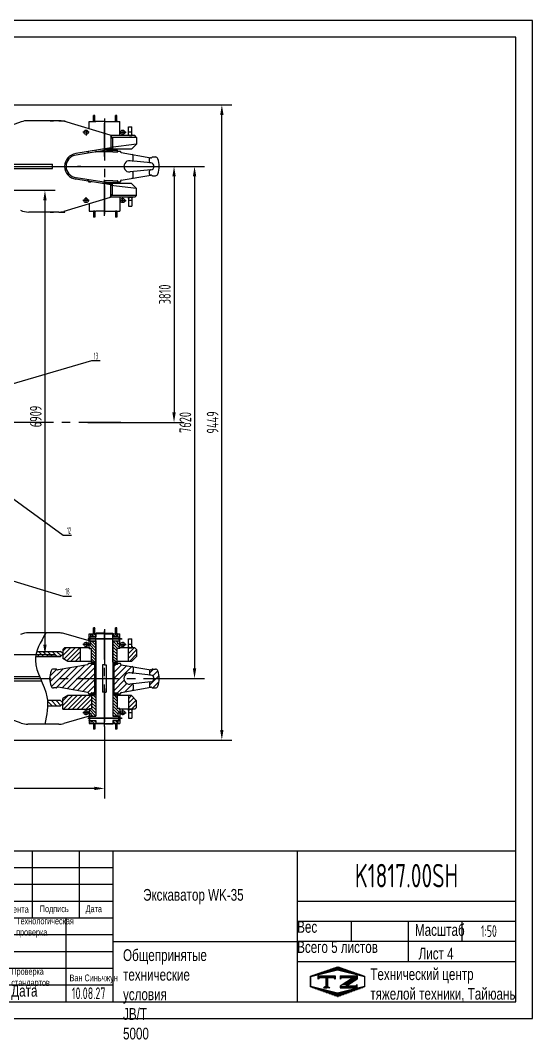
# Model space of a CAD drawing. Header units: millimetres. Extents: x 0 to 21000, y -315 to 14850.
# Drawn here: x 13385 to 21000, y -315 to 14850 of the extents above; entities that cross this region are included whole.
import ezdxf
from ezdxf.enums import TextEntityAlignment as Align

# ---------------------------------------------------------------- set-up
doc = ezdxf.new("R2010")
doc.units = ezdxf.units.MM
doc.header["$LTSCALE"] = 500
doc.linetypes.add('G', pattern=[2, 1.25, -0.25, 0.25, -0.25])
for name, color, linetype in [('01', 7, 'Continuous'), ('02', 1, 'Continuous'), ('05', 142, 'G'), ('08', 1, 'Continuous'), ('11', 3, 'Continuous'), ('THICK', 7, 'Continuous')]:
    doc.layers.add(name, color=color, linetype=linetype)
doc.styles.get("Standard").update_dxf_attribs({"font": 'isocp', "width": 0.707, "bigfont": 'intecad.shx'})
doc.dimstyles.new('INTE', dxfattribs={"dimscale": 50, "dimtxt": 3.5, "dimasz": 3, "dimexe": 3, "dimexo": 0, "dimgap": 1, "dimtad": 1, "dimdec": 0, "dimdsep": 46, "dimtxsty": 'Standard', "dimcen": 0, "dimclrd": 1, "dimclre": 1, "dimclrt": 3, "dimaunit": 1, "dimadec": 0, "dimazin": 0, "dimtfac": 1, "dimtmove": 0, "dimatfit": 0, "dimfxl": 1, "dimarcsym": 0})

# ---------------------------------------------------------------- blocks, each defined once
blk = doc.blocks.new('*D72')
at = {"layer": '08', "color": 1, "lineweight": -2}
for p, q in [((11509, 13592), (16530, 13592)), ((16380, 4293), (16380, 13442)), ((11255, 4143), (16530, 4143))]:
    blk.add_line(p, q, dxfattribs=at)
at = {"layer": '08', "color": 1}
for points in [[(16355, 13442), (16405, 13442), (16380, 13592)], [(16355, 4293), (16405, 4293), (16380, 4143)]]:
    blk.add_solid(points, dxfattribs=at)
at = {"layer": 'Defpoints', "color": 0}
for p in [(11509, 13592), (16380, 13592), (11255, 4143)]:
    blk.add_point(p, dxfattribs=at)
at = {"layer": '08', "color": 3, "insert": (16243, 8868), "char_height": 175, "attachment_point": 5, "rotation": 90}
blk.add_mtext('9449', dxfattribs=at)
blk = doc.blocks.new('*D73')
at = {"layer": '08', "color": 1, "lineweight": -2}
for p, q in [((14794, 12678), (16124, 12678)), ((15974, 12528), (15974, 5208)), ((15215, 5058), (16124, 5058))]:
    blk.add_line(p, q, dxfattribs=at)
at = {"layer": '08', "color": 1}
for points in [[(15949, 12528), (15999, 12528), (15974, 12678)], [(15949, 5208), (15999, 5208), (15974, 5058)]]:
    blk.add_solid(points, dxfattribs=at)
at = {"layer": 'Defpoints', "color": 0}
for p in [(14794, 12678), (15215, 5058), (15974, 5058)]:
    blk.add_point(p, dxfattribs=at)
at = {"layer": '08', "color": 3, "insert": (15837, 8868), "char_height": 175, "attachment_point": 5, "rotation": 90}
blk.add_mtext('7620', dxfattribs=at)
blk = doc.blocks.new('*D76')
at = {"layer": '08', "color": 1, "lineweight": -2}
for p, q in [((14389, 12678), (15819, 12678)), ((15669, 12528), (15669, 9018)), ((14389, 8868), (15819, 8868))]:
    blk.add_line(p, q, dxfattribs=at)
at = {"layer": '08', "color": 1}
for points in [[(15644, 12528), (15694, 12528), (15669, 12678)], [(15644, 9018), (15694, 9018), (15669, 8868)]]:
    blk.add_solid(points, dxfattribs=at)
at = {"layer": 'Defpoints', "color": 0}
for p in [(14389, 12678), (14389, 8868), (15669, 8868)]:
    blk.add_point(p, dxfattribs=at)
at = {"layer": '08', "color": 3, "insert": (15532, 10773), "char_height": 175, "attachment_point": 5, "rotation": 90}
blk.add_mtext('3810', dxfattribs=at)
blk = doc.blocks.new('*D77')
at = {"layer": '08', "color": 1, "lineweight": -2}
for p, q in [((12590, 12322), (13900, 12322)), ((13750, 12172), (13750, 5563)), ((12590, 5413), (13900, 5413))]:
    blk.add_line(p, q, dxfattribs=at)
at = {"layer": '08', "color": 1}
for points in [[(13725, 12172), (13775, 12172), (13750, 12322)], [(13725, 5563), (13775, 5563), (13750, 5413)]]:
    blk.add_solid(points, dxfattribs=at)
at = {"layer": 'Defpoints', "color": 0}
for p in [(12590, 12322), (12590, 5413), (13750, 5413)]:
    blk.add_point(p, dxfattribs=at)
at = {"layer": '08', "color": 3, "insert": (13613, 8957), "char_height": 175, "attachment_point": 5, "rotation": 90}
blk.add_mtext('6909', dxfattribs=at)
blk = doc.blocks.new('*D78')
at = {"layer": '08', "color": 1, "lineweight": -2}
for p, q in [((5725, 4397), (5725, 3273)), ((14634, 4343), (14634, 3273)), ((14484, 3423), (5875, 3423))]:
    blk.add_line(p, q, dxfattribs=at)
at = {"layer": '08', "color": 1}
for points in [[(5875, 3448), (5875, 3398), (5725, 3423)], [(14484, 3448), (14484, 3398), (14634, 3423)]]:
    blk.add_solid(points, dxfattribs=at)
at = {"layer": 'Defpoints', "color": 0}
for p in [(5725, 4397), (14634, 4343), (5725, 3423)]:
    blk.add_point(p, dxfattribs=at)
at = {"layer": '08', "color": 3, "insert": (10180, 3561), "char_height": 175, "attachment_point": 5}
blk.add_mtext('8909', dxfattribs=at)
blk = doc.blocks.new('*U100')
at = {"layer": '01'}
for points in [[(415, 292), (25, 292)], [(25, 292), (25, 5)], [(415, 5), (415, 292)], [(25, 5), (415, 5)]]:
    blk.add_lwpolyline(points, dxfattribs=at)
at = {"layer": '02'}
for points in [[(420, 297), (0, 297)], [(0, 297), (0, 0)], [(420, 0), (420, 297)], [(0, 0), (420, 0)]]:
    blk.add_lwpolyline(points, dxfattribs=at)
blk = doc.blocks.new('*X104')
at = {"color": 0}
for p, q in [((127.06, 7.8), (132.06, 7.8)), ((127.06, 7.5), (132.06, 7.5)), ((127.06, 7.2), (127.32, 7.2)), ((129.23, 6.3), (131.04, 6.3)), ((129.7, 6.6), (131.51, 6.6)), ((130.16, 6.9), (131.98, 6.9)), ((130.62, 7.2), (132.06, 7.2)), ((127.84, 5.4), (129.64, 5.4)), ((128.3, 5.7), (130.1, 5.7)), ((128.77, 6), (130.57, 6))]:
    blk.add_line(p, q, dxfattribs=at)
blk = doc.blocks.new('*X105')
at = {"color": 0}
for p, q in [((127.06, 4.8), (132.06, 4.8)), ((127.06, 4.5), (132.06, 4.5)), ((131.84, 5.1), (132.06, 5.1))]:
    blk.add_line(p, q, dxfattribs=at)
blk = doc.blocks.new('*X103')
at = {"color": 0}
for p, q in [((122.34, 4.5), (123.72, 4.5)), ((122.82, 4.8), (123.24, 4.8))]:
    blk.add_line(p, q, dxfattribs=at)
blk = doc.blocks.new('*X102')
at = {"color": 0}
for p, q in [((120.53, 7.8), (125.53, 7.8)), ((120.53, 7.5), (125.53, 7.5)), ((120.53, 7.2), (120.79, 7.2)), ((125.27, 7.2), (125.53, 7.2))]:
    blk.add_line(p, q, dxfattribs=at)
blk = doc.blocks.new('*X101')
at = {"color": 0}
for p, q in [((122.38, 9.3), (124.32, 9.3)), ((123.24, 9.6), (125.52, 9.6)), ((124.1, 9.9), (128.52, 9.9)), ((124.97, 10.2), (127.67, 10.2)), ((125.83, 10.5), (126.82, 10.5)), ((127.02, 9.6), (129.37, 9.6)), ((128.22, 9.3), (130.22, 9.3)), ((118.22, 7.8), (118.32, 7.8)), ((118.22, 7.5), (118.27, 7.5)), ((118.22, 7.2), (118.27, 7.2)), ((118.22, 6.9), (118.27, 6.9)), ((118.22, 6.6), (118.27, 6.6)), ((118.22, 6.3), (118.27, 6.3)), ((118.94, 8.1), (119.52, 8.1)), ((119.8, 8.4), (120.72, 8.4)), ((120.66, 8.7), (121.92, 8.7)), ((121.52, 9), (123.12, 9)), ((129.42, 9), (131.07, 9)), ((130.62, 8.7), (131.92, 8.7)), ((131.82, 8.4), (132.77, 8.4)), ((133.02, 8.1), (133.62, 8.1)), ((134.22, 7.8), (134.32, 7.8)), ((134.27, 7.5), (134.32, 7.5)), ((134.27, 7.2), (134.32, 7.2)), ((134.27, 6.9), (134.32, 6.9)), ((134.27, 6.6), (134.32, 6.6)), ((134.27, 6.3), (134.32, 6.3)), ((118.22, 6), (118.27, 6)), ((118.22, 5.7), (118.27, 5.7)), ((118.22, 5.4), (118.27, 5.4)), ((118.22, 5.1), (118.27, 5.1)), ((118.22, 4.8), (118.27, 4.8)), ((118.79, 4.5), (119.42, 4.5)), ((119.61, 4.2), (120.62, 4.2)), ((120.43, 3.9), (121.82, 3.9)), ((121.26, 3.6), (123.02, 3.6)), ((122.08, 3.3), (124.22, 3.3)), ((128.32, 3.3), (130.51, 3.3)), ((129.52, 3.6), (131.32, 3.6)), ((130.72, 3.9), (132.14, 3.9)), ((131.92, 4.2), (132.95, 4.2)), ((133.12, 4.5), (133.76, 4.5)), ((134.27, 6), (134.32, 6)), ((134.27, 5.7), (134.32, 5.7)), ((134.27, 5.4), (134.32, 5.4)), ((134.27, 5.1), (134.32, 5.1)), ((134.27, 4.8), (134.32, 4.8)), ((122.91, 3), (125.42, 3)), ((123.73, 2.7), (128.89, 2.7)), ((124.55, 2.4), (128.07, 2.4)), ((125.38, 2.1), (127.26, 2.1)), ((126.2, 1.8), (126.45, 1.8)), ((127.12, 3), (129.7, 3))]:
    blk.add_line(p, q, dxfattribs=at)

msp = doc.modelspace()

# ---------------------------------------------------------------- hatches: boundary and pattern name
at = {"layer": '02', "linetype": 'Continuous'}
for points in [[(14459.3, 13344.7), (14469.3, 13344.7), (14469.3, 13354.7)], [(14489.3, 13354.7), (14489.3, 13344.7), (14499.3, 13344.7)], [(14789.3, 13344.7), (14799.3, 13344.7), (14799.3, 13354.7)], [(14819.3, 13354.7), (14819.3, 13344.7), (14829.3, 13344.7)], [(14989.8, 13134.9), (14989.8, 13153.9), (15008.8, 13134.9)], [(15058.8, 13134.9), (15039.8, 13134.9), (15039.8, 13153.9)], [(14989.8, 12220.9), (14989.8, 12201.9), (15008.8, 12220.9)], [(15058.8, 12220.9), (15039.8, 12220.9), (15039.8, 12201.9)], [(14459.3, 12011.1), (14469.3, 12011.1), (14469.3, 12001.1)], [(14489.3, 12001.1), (14489.3, 12011.1), (14499.3, 12011.1)], [(14789.3, 12011.1), (14799.3, 12011.1), (14799.3, 12001.1)], [(14819.3, 12001.1), (14819.3, 12011.1), (14829.3, 12011.1)], [(14459.3, 5724.7), (14469.3, 5724.7), (14469.3, 5734.7)], [(14489.3, 5734.7), (14489.3, 5724.7), (14499.3, 5724.7)], [(14789.3, 5724.7), (14799.3, 5724.7), (14799.3, 5734.7)], [(14819.3, 5734.7), (14819.3, 5724.7), (14829.3, 5724.7)], [(14989.8, 5514.9), (14989.8, 5533.9), (15008.8, 5514.9)], [(15058.8, 5514.9), (15039.8, 5514.9), (15039.8, 5533.9)], [(14989.8, 4600.9), (14989.8, 4581.9), (15008.8, 4600.9)], [(15058.8, 4600.9), (15039.8, 4600.9), (15039.8, 4581.9)], [(14459.3, 4391.1), (14469.3, 4391.1), (14469.3, 4381.1)], [(14489.3, 4381.1), (14489.3, 4391.1), (14499.3, 4391.1)], [(14789.3, 4391.1), (14799.3, 4391.1), (14799.3, 4381.1)], [(14819.3, 4381.1), (14819.3, 4391.1), (14829.3, 4391.1)]]:
    msp.add_hatch(color=1, dxfattribs=at).paths.add_polyline_path(points)

# ---------------------------------------------------------------- linework, layer by layer
for p, q in [((13956.5, 13357.4), (13495.3, 13357.4)), ((14718, 13143.4), (14028.6, 13348.8)), ((14469.3, 13344.7), (14469.3, 13433.7)), ((14489.3, 13433.7), (14469.3, 13433.7)), ((14489.3, 13344.7), (14489.3, 13433.7)), ((14799.3, 13344.7), (14799.3, 13433.7)), ((14819.3, 13433.7), (14799.3, 13433.7)), ((14819.3, 13344.7), (14819.3, 13433.7)), ((13395.2, 13340.5), (12687.1, 13082.9)), ((14405.7, 13236.5), (14405.7, 13344.7)), ((14405.7, 13344.7), (14507.3, 13344.7)), ((14489.3, 13344.7), (14469.3, 13344.7)), ((14761.3, 13344.7), (14862.9, 13344.7)), ((14819.3, 13344.7), (14799.3, 13344.7)), ((14862.9, 13134.9), (14862.9, 13344.7)), ((14989.8, 13268.4), (15039.8, 13268.4)), ((14989.8, 13153.9), (14989.8, 13268.4)), ((15039.8, 13134.9), (15039.8, 13268.4)), ((14718, 13143.4), (14753, 13090.9)), ((14731, 13123.9), (14731, 12951.3)), ((14753, 13090.9), (14753, 12931.9)), ((15008.8, 13134.9), (14989.8, 13153.9)), ((15008.8, 13134.9), (15039.8, 13134.9)), ((15113.1, 13109.9), (15113.1, 13007.9)), ((14731, 12951.3), (14209.7, 12868.4)), ((14753, 12931.9), (14212.5, 12846.6)), ((15037.1, 12931.9), (14609.2, 12931.9)), ((14672.6, 12919.2), (14818.3, 12919.2)), ((15113.1, 13007.9), (14731, 12960.5)), ((14731, 12951.3), (14753, 12931.9)), ((14818.3, 12919.2), (14818.3, 12931.9)), ((14830.3, 12906.5), (14870.8, 12906.5)), ((15113.1, 13007.9), (15037.1, 12931.9)), ((14731, 12404.5), (14209.7, 12487.4)), ((14753, 12423.9), (14212.5, 12509.3)), ((14397.8, 12449.3), (14438.3, 12449.3)), ((14672.6, 12436.6), (14818.3, 12436.6)), ((14818.3, 12436.6), (14818.3, 12423.9)), ((14830.3, 12449.3), (14870.8, 12449.3)), ((15037.1, 12423.9), (14609.2, 12423.9)), ((14731, 12404.5), (14753, 12423.9)), ((14731, 12231.9), (14731, 12404.5)), ((15113.1, 12347.9), (14731, 12395.3)), ((14753, 12264.9), (14753, 12423.9)), ((15113.1, 12347.9), (15037.1, 12423.9)), ((15113.1, 12245.9), (15113.1, 12347.9)), ((14718, 12212.4), (14028.6, 12007.1)), ((14718, 12212.4), (14753, 12264.9)), ((14862.9, 12220.9), (14862.9, 12011.1)), ((15008.8, 12220.9), (14989.8, 12201.9)), ((14989.8, 12201.9), (14989.8, 12087.4)), ((15008.8, 12220.9), (15039.8, 12220.9)), ((15039.8, 12220.9), (15039.8, 12087.4)), ((13956.5, 11998.4), (13508.3, 11998.4)), ((14405.7, 12119.4), (14405.7, 12011.1)), ((14405.7, 12011.1), (14507.3, 12011.1)), ((14469.3, 12011.1), (14469.3, 11922.1)), ((14489.3, 12011.1), (14469.3, 12011.1)), ((14489.3, 12011.1), (14489.3, 11922.1)), ((14761.3, 12011.1), (14862.9, 12011.1)), ((14799.3, 12011.1), (14799.3, 11922.1)), ((14819.3, 12011.1), (14799.3, 12011.1)), ((14819.3, 12011.1), (14819.3, 11922.1)), ((14989.8, 12087.4), (15039.8, 12087.4)), ((14489.3, 11922.1), (14469.3, 11922.1)), ((14819.3, 11922.1), (14799.3, 11922.1)), ((14489.3, 5813.7), (14469.3, 5813.7)), ((14469.3, 5724.7), (14469.3, 5813.7)), ((14489.3, 5724.7), (14489.3, 5813.7)), ((14819.3, 5813.7), (14799.3, 5813.7)), ((14799.3, 5724.7), (14799.3, 5813.7)), ((14819.3, 5724.7), (14819.3, 5813.7)), ((13956.5, 5737.4), (13508.3, 5737.4)), ((14405.7, 5616.5), (14028.6, 5728.8)), ((14405.7, 5502.4), (14405.7, 5724.7)), ((14405.7, 5724.7), (14507.3, 5724.7)), ((14408.7, 5680.2), (14507.3, 5680.2)), ((14408.7, 5616.7), (14507.3, 5616.7)), ((14489.3, 5724.7), (14469.3, 5724.7)), ((14761.3, 5724.7), (14862.9, 5724.7)), ((14761.3, 5680.2), (14859.9, 5680.2)), ((14761.3, 5616.7), (14859.9, 5616.7)), ((14819.3, 5724.7), (14799.3, 5724.7)), ((14862.9, 5502.4), (14862.9, 5724.7)), ((14989.8, 5648.4), (15039.8, 5648.4)), ((14989.8, 5533.9), (14989.8, 5648.4)), ((15039.8, 5514.9), (15039.8, 5648.4)), ((14405.7, 5502.4), (14444.3, 5502.4)), ((14444.3, 5321.2), (14444.3, 5502.4)), ((14824.3, 5321.2), (14824.3, 5502.4)), ((14862.9, 5502.4), (14824.3, 5502.4)), ((15008.8, 5514.9), (14989.8, 5533.9)), ((15008.8, 5514.9), (15039.8, 5514.9)), ((15113.1, 5489.9), (15113.1, 5387.9)), ((14450.3, 5299.2), (14450.3, 5315.2)), ((14818.3, 5299.2), (14818.3, 5315.2)), ((15037.1, 5311.9), (14818.3, 5311.9)), ((15113.1, 5387.9), (15037.1, 5311.9)), ((14397.8, 5286.5), (14438.3, 5286.5)), ((14450.3, 5299.2), (14507.3, 5299.2)), ((14761.3, 5299.2), (14818.3, 5299.2)), ((14830.3, 5286.5), (14870.8, 5286.5)), ((14397.8, 4829.3), (14438.3, 4829.3)), ((14444.3, 4794.6), (14444.3, 4613.4)), ((14450.3, 4816.6), (14450.3, 4800.6)), ((14450.3, 4816.6), (14507.3, 4816.6)), ((14761.3, 4816.6), (14818.3, 4816.6)), ((14818.3, 4816.6), (14818.3, 4800.6)), ((15037.1, 4803.9), (14818.3, 4803.9)), ((14824.3, 4794.6), (14824.3, 4613.4)), ((14830.3, 4829.3), (14870.8, 4829.3)), ((15113.1, 4727.9), (15037.1, 4803.9)), ((15113.1, 4625.9), (15113.1, 4727.9)), ((13395.2, 4395.3), (12687.1, 4652.9)), ((14405.7, 4613.4), (14405.7, 4391.1)), ((14405.7, 4613.4), (14444.3, 4613.4)), ((14862.9, 4613.4), (14824.3, 4613.4)), ((14862.9, 4613.4), (14862.9, 4391.1)), ((15008.8, 4600.9), (14989.8, 4581.9)), ((14989.8, 4581.9), (14989.8, 4467.4)), ((15008.8, 4600.9), (15039.8, 4600.9)), ((15039.8, 4600.9), (15039.8, 4467.4)), ((14405.7, 4499.4), (14028.6, 4387.1)), ((14408.7, 4499.2), (14507.3, 4499.2)), ((14408.7, 4435.7), (14507.3, 4435.7)), ((14761.3, 4499.2), (14859.9, 4499.2)), ((14761.3, 4435.7), (14859.9, 4435.7)), ((14989.8, 4467.4), (15039.8, 4467.4)), ((13956.5, 4378.4), (13495.3, 4378.4)), ((14405.7, 4391.1), (14507.3, 4391.1)), ((14469.3, 4391.1), (14469.3, 4302.1)), ((14489.3, 4391.1), (14469.3, 4391.1)), ((14489.3, 4302.1), (14469.3, 4302.1)), ((14489.3, 4391.1), (14489.3, 4302.1)), ((14761.3, 4391.1), (14862.9, 4391.1)), ((14799.3, 4391.1), (14799.3, 4302.1)), ((14819.3, 4391.1), (14799.3, 4391.1)), ((14819.3, 4302.1), (14799.3, 4302.1)), ((14819.3, 4391.1), (14819.3, 4302.1))]:
    msp.add_line(p, q)
for centre in [(14418.7, 5648.5), (14849.9, 5648.5), (14418.7, 4467.4), (14849.9, 4467.4)]:
    msp.add_circle(centre, 7.5)
for centre, radius, start, end in [((13495.3, 13052.4), 305, 90, 109.16072), ((13956.5, 13052.4), 305, 76.3183, 90), ((14234, 12677.9), 192, 97.24491, 262.75509), ((14234, 12677.9), 170, 97.24491, 262.75509), ((13508.3, 12303.4), 305, 246.11902, 270), ((13956.5, 12303.4), 305, 270, 283.6817), ((13508.3, 5432.4), 305, 90, 113.88098), ((13956.5, 5432.4), 305, 76.3183, 90), ((14450.3, 5321.2), 6, 180, 270), ((14818.3, 5321.2), 6, 270, 0), ((14450.3, 4794.6), 6, 90, 180), ((14818.3, 4794.6), 6, 0, 90), ((13495.3, 4683.4), 305, 250.83928, 270), ((13956.5, 4683.4), 305, 270, 283.6817)]:
    msp.add_arc(centre, radius, start, end)
at = {"layer": '01'}
for p, q in [((13825.3, 13357.4), (13875.3, 13357.4)), ((15113.1, 13109.9), (14740.4, 13109.9)), ((15113.1, 13109.9), (15088.1, 13134.9)), ((14502.3, 12892.3), (14507.3, 12892.3)), ((14505.8, 12915.5), (14505.8, 12892.3)), ((14761.3, 12892.3), (14507.3, 12892.3)), ((14663.1, 12917.7), (14825.3, 12917.7)), ((14761.3, 12892.3), (14828.3, 12892.3)), ((14825.3, 12917.7), (14830.3, 12912.7)), ((14830.3, 12897.3), (14825.3, 12892.3)), ((14830.3, 12897.3), (14830.3, 12912.7)), ((14831.3, 12906.5), (14831.3, 12895.3)), ((14870.8, 12896.8), (14870.8, 12906.5)), ((14881.5, 12884), (15322.2, 12806.8)), ((15325.1, 12728.6), (15015.1, 12761.4)), ((15059.3, 12771.2), (15059.3, 12841.9)), ((15303.1, 12742.7), (15303.1, 12794.6)), ((15341.4, 12811.3), (15346.3, 12815)), ((15353.8, 12817.4), (15392.6, 12817.4)), ((10322.1, 12709.9), (13860.1, 12709.9)), ((10322.1, 12645.9), (13860.1, 12645.9)), ((13860.1, 12645.9), (13860.1, 12709.9)), ((15325.1, 12627.2), (15015.1, 12594.4)), ((15303.1, 12561.2), (15303.1, 12613.2)), ((14397.8, 12454), (14397.8, 12449.3)), ((14663.1, 12438.1), (14825.3, 12438.1)), ((14761.3, 12463.5), (14825.3, 12463.5)), ((14761.3, 12463.5), (14828.3, 12463.5)), ((14830.3, 12458.5), (14825.3, 12463.5)), ((14825.3, 12438.1), (14830.3, 12443.1)), ((14830.3, 12458.5), (14830.3, 12443.1)), ((14831.3, 12449.3), (14831.3, 12460.5)), ((14870.8, 12459), (14870.8, 12449.3)), ((14881.5, 12471.8), (15322.2, 12549.1)), ((15059.3, 12513.9), (15059.3, 12584.6)), ((15341.4, 12544.5), (15346.3, 12540.9)), ((15353.8, 12538.4), (15392.6, 12538.4)), ((15113.1, 12245.9), (14731, 12245.9)), ((15113.1, 12245.9), (15088.1, 12220.9)), ((13825.3, 11998.4), (13875.3, 11998.4)), ((14405.7, 12117.4), (14405.7, 12057.4)), ((14408.7, 5680.2), (14405.7, 5678.4)), ((14405.7, 5618.4), (14405.7, 5678.4)), ((14408.7, 5616.7), (14405.7, 5618.4)), ((14408.7, 5616.7), (14408.7, 5680.2)), ((14859.9, 5680.2), (14862.9, 5678.4)), ((14859.9, 5616.7), (14859.9, 5680.2)), ((14859.9, 5616.7), (14862.9, 5618.4)), ((14862.9, 5618.4), (14862.9, 5678.4)), ((15113.1, 5489.9), (15088.1, 5514.9)), ((13611.6, 5386.4), (13983.1, 5386.4)), ((13983.1, 5386.4), (13786.8, 5386.4)), ((13914.8, 5197.4), (13875.9, 5197.4)), ((13927.1, 5191.3), (13922.2, 5195)), ((14382.1, 5263.2), (13946.3, 5186.8)), ((14397.8, 5281.9), (14397.8, 5286.5)), ((14437.3, 5286.5), (14437.3, 5275.3)), ((14438.3, 5292.7), (14443.3, 5297.7)), ((14438.3, 5292.7), (14438.3, 5277.3)), ((14438.3, 5277.3), (14443.3, 5272.3)), ((14440.3, 5272.3), (14507.3, 5272.3)), ((14443.3, 5297.7), (14507.3, 5297.7)), ((14443.3, 5272.3), (14507.3, 5272.3)), ((14491.3, 4843.5), (14491.3, 5272.3)), ((14507.3, 5270.3), (14505.3, 5272.3)), ((14505.8, 5297.7), (14505.8, 5272.3)), ((14761.3, 5297.7), (14825.3, 5297.7)), ((14761.3, 5272.3), (14825.3, 5272.3)), ((14761.3, 5272.3), (14828.3, 5272.3)), ((14762.8, 5297.7), (14762.8, 5272.3)), ((14777.3, 4843.5), (14777.3, 5272.3)), ((14825.3, 5297.7), (14830.3, 5292.7)), ((14830.3, 5277.3), (14825.3, 5272.3)), ((14830.3, 5277.3), (14830.3, 5292.7)), ((14831.3, 5286.5), (14831.3, 5275.3)), ((14870.8, 5276.8), (14870.8, 5286.5)), ((14881.5, 5264), (15322.2, 5186.8)), ((15059.3, 5221.9), (15059.3, 5151.2)), ((15303.1, 5174.6), (15303.1, 5122.7)), ((15341.4, 5191.3), (15346.3, 5195)), ((15353.8, 5197.4), (15392.6, 5197.4)), ((12695, 5089.9), (13668.6, 5089.9)), ((12695, 5025.9), (13696, 5025.9)), ((13823.2, 5089.9), (13818.1, 5067.9)), ((13818.1, 5067.9), (13818.1, 5047.9)), ((13818.1, 5047.9), (13823.2, 5025.9)), ((14501.3, 5067.3), (14499.8, 5068.8)), ((14501.3, 5048.5), (14499.8, 5047)), ((14501.3, 5067.3), (14507.3, 5067.3)), ((14501.3, 5048.5), (14507.3, 5048.5)), ((14776.1, 5068.8), (14761.3, 5068.8)), ((14761.3, 5067.3), (14767.3, 5067.3)), ((14767.3, 5048.5), (14761.3, 5048.5)), ((14776.1, 5047), (14761.3, 5047)), ((14767.3, 5067.3), (14768.8, 5068.8)), ((14767.3, 5048.5), (14768.8, 5047)), ((15325.1, 5108.6), (15015.1, 5141.4)), ((15325.1, 5007.2), (15015.1, 4974.4)), ((15373, 5057.9), (15448, 5057.9)), ((13914.8, 4918.4), (13875.9, 4918.4)), ((13927.1, 4924.5), (13922.2, 4920.9)), ((14387, 4851.8), (13946.3, 4929.1)), ((14881.5, 4851.8), (15322.2, 4929.1)), ((15059.3, 4964.6), (15059.3, 4893.9)), ((15303.1, 4993.2), (15303.1, 4941.2)), ((15341.4, 4924.5), (15346.3, 4920.9)), ((15353.8, 4918.4), (15392.6, 4918.4)), ((13983.1, 4729.4), (13786.8, 4729.4)), ((14397.8, 4839), (14397.8, 4829.3)), ((14437.3, 4829.3), (14437.3, 4840.5)), ((14438.3, 4838.5), (14443.3, 4843.5)), ((14438.3, 4823.1), (14438.3, 4838.5)), ((14438.3, 4823.1), (14443.3, 4818.1)), ((14440.3, 4843.5), (14507.3, 4843.5)), ((14443.3, 4818.1), (14507.3, 4818.1)), ((14505.8, 4818.1), (14505.8, 4843.5)), ((14761.3, 4843.5), (14828.3, 4843.5)), ((14761.3, 4818.1), (14825.3, 4818.1)), ((14762.8, 4818.1), (14762.8, 4843.5)), ((14830.3, 4838.5), (14825.3, 4843.5)), ((14825.3, 4818.1), (14830.3, 4823.1)), ((14830.3, 4838.5), (14830.3, 4823.1)), ((14831.3, 4829.3), (14831.3, 4840.5)), ((14870.8, 4839), (14870.8, 4829.3)), ((15113.1, 4625.9), (15088.1, 4600.9)), ((14408.7, 4499.2), (14405.7, 4497.4)), ((14408.7, 4435.7), (14405.7, 4437.4)), ((14408.7, 4499.2), (14408.7, 4435.7)), ((14859.9, 4499.2), (14859.9, 4435.7)), ((14859.9, 4499.2), (14862.9, 4497.4)), ((14859.9, 4435.7), (14862.9, 4437.4))]:
    msp.add_line(p, q, dxfattribs=at)
at = {"layer": '01', "color": 7, "linetype": 'Continuous'}
for p, q in [((13956.5, 13357.4), (14047.3, 13357.4)), ((14047.3, 13357.4), (14047.3, 13343.2)), ((14634.3, 13344.9), (14507.3, 13344.9)), ((14634.3, 13344.9), (14761.3, 13344.9)), ((15088.1, 13134.9), (14723.7, 13134.9)), ((14761.3, 12463.5), (14634.3, 12463.5)), ((15088.1, 12220.9), (14723.7, 12220.9)), ((13956.5, 11998.4), (14047.3, 11998.4)), ((14047.3, 11998.4), (14047.3, 12012.6)), ((14634.3, 12010.9), (14507.3, 12010.9)), ((14634.3, 12010.9), (14761.3, 12010.9)), ((14434.1, 5680.2), (14434.1, 5724.7)), ((14434.1, 5680.9), (14507.3, 5680.9)), ((14434.1, 5575.7), (14434.1, 5616.7)), ((14434.1, 5615.9), (14507.3, 5615.9)), ((14510.7, 5730.9), (14507.3, 5724.9)), ((14507.3, 5724.9), (14507.3, 5680.3)), ((14634.3, 5724.9), (14507.3, 5724.9)), ((14507.3, 5299.2), (14507.3, 5724.7)), ((14507.3, 5616.4), (14507.3, 4499.2)), ((14634.3, 5730.9), (14510.7, 5730.9)), ((14634.3, 5730.9), (14757.8, 5730.9)), ((14634.3, 5724.9), (14761.3, 5724.9)), ((14757.8, 5730.9), (14761.3, 5724.9)), ((14761.3, 5724.9), (14761.3, 5680.3)), ((14761.3, 5299.2), (14761.3, 5724.7)), ((14834.5, 5680.9), (14761.3, 5680.9)), ((14761.3, 5616.4), (14761.3, 4499.2)), ((14834.5, 5615.9), (14761.3, 5615.9)), ((14834.5, 5680.2), (14834.5, 5724.7)), ((14834.5, 5575.7), (14834.5, 5616.7)), ((13629.5, 5462.4), (13983.1, 5462.4)), ((14015.1, 5430.4), (13983.1, 5462.4)), ((14015.1, 5489.9), (14040.1, 5514.9)), ((14015.1, 5489.9), (14015.1, 5355.8)), ((14405.7, 5514.9), (14040.1, 5514.9)), ((14278.8, 5311.9), (14278.8, 5514.9)), ((14405.7, 5572.7), (14431.1, 5572.7)), ((14862.9, 5572.7), (14837.5, 5572.7)), ((15088.1, 5514.9), (14862.9, 5514.9)), ((14989.8, 5311.9), (14989.8, 5514.9)), ((13983.1, 5386.4), (14015.1, 5418.4)), ((14015.1, 5418.4), (13983.1, 5386.4)), ((14091.1, 5311.9), (14015.1, 5355.8)), ((14450.3, 5311.9), (14091.1, 5311.9)), ((14491.3, 5270.3), (14492.4, 5272.3)), ((14491.3, 5070.8), (14491.3, 5270.3)), ((14507.3, 5272.3), (14492.4, 5272.3)), ((14507.3, 5270.3), (14507.3, 5070.8)), ((14606.3, 5260.9), (14606.3, 4854.9)), ((14634.3, 5260.9), (14606.3, 5260.9)), ((14634.3, 5260.9), (14662.3, 5260.9)), ((14662.3, 5260.9), (14662.3, 4854.9)), ((14761.3, 5272.3), (14761.3, 5070.8)), ((14776.1, 5272.3), (14761.3, 5272.3)), ((14777.3, 5070.8), (14777.3, 5270.3)), ((14492.4, 5068.8), (14491.3, 5066.8)), ((14491.3, 5068.8), (14507.3, 5068.8)), ((14491.3, 5049), (14491.3, 5066.8)), ((14492.4, 5047), (14491.3, 5049)), ((14491.3, 5047), (14507.3, 5047)), ((14501.3, 5067.3), (14501.3, 5048.5)), ((14761.3, 5068.8), (14777.3, 5068.8)), ((14761.3, 5047), (14777.3, 5047)), ((14767.3, 5067.3), (14767.3, 5048.5)), ((14776.1, 5068.8), (14777.3, 5066.8)), ((14776.1, 5047), (14777.3, 5049)), ((14777.3, 5049), (14777.3, 5066.8)), ((14634.3, 4854.9), (14606.3, 4854.9)), ((14634.3, 4854.9), (14662.3, 4854.9)), ((13983.1, 4729.4), (14015.1, 4697.4)), ((14091.1, 4803.9), (14015.1, 4760)), ((14015.1, 4600.9), (14015.1, 4760)), ((14450.3, 4803.9), (14091.1, 4803.9)), ((14989.8, 4803.9), (14989.8, 4600.9)), ((13788.2, 4653.4), (13983.1, 4653.4)), ((14015.1, 4685.4), (13983.1, 4653.4)), ((14015.1, 4600.9), (14405.7, 4600.9)), ((15088.1, 4600.9), (14862.9, 4600.9)), ((14405.7, 4543.1), (14431.1, 4543.1)), ((14434.1, 4540.1), (14434.1, 4499.2)), ((14434.1, 4499.9), (14507.3, 4499.9)), ((14434.1, 4435.7), (14434.1, 4391.1)), ((14434.1, 4434.9), (14507.3, 4434.9)), ((14507.3, 4435.7), (14507.3, 4390.9)), ((14834.5, 4499.9), (14761.3, 4499.9)), ((14761.3, 4435.7), (14761.3, 4390.9)), ((14834.5, 4434.9), (14761.3, 4434.9)), ((14834.5, 4540.1), (14834.5, 4499.2)), ((14834.5, 4435.7), (14834.5, 4391.1)), ((14862.9, 4543.1), (14837.5, 4543.1)), ((14634.3, 4390.9), (14507.3, 4390.9)), ((14510.7, 4384.9), (14507.3, 4390.9)), ((14634.3, 4384.9), (14510.7, 4384.9)), ((14634.3, 4390.9), (14761.3, 4390.9)), ((14634.3, 4384.9), (14757.8, 4384.9)), ((14757.8, 4384.9), (14761.3, 4390.9))]:
    msp.add_line(p, q, dxfattribs=at)
at = {"layer": '01'}
for centre in [(14361.8, 13185.9), (14906.8, 13185.9), (14361.8, 4549.9), (14906.8, 4549.9)]:
    msp.add_circle(centre, 31.8, dxfattribs=at)
at = {"layer": '01', "color": 7, "linetype": 'Continuous'}
for centre, radius in [((14361.8, 12169.9), 31.8), ((14906.8, 12169.9), 31.8), ((14361.8, 5565.9), 31.8), ((14906.8, 5565.9), 31.8), ((14634.3, 5057.9), 5)]:
    msp.add_circle(centre, radius, dxfattribs=at)
at = {"layer": '01'}
for centre, radius, start, end in [((14384.8, 12896.8), 13, 279.94429, 6.37198), ((14828.3, 12895.3), 3, 270, 0), ((14883.8, 12896.8), 13, 180, 260.05571), ((15006.3, 12677.9), 84, 83.95767, 276.04233), ((15046.3, 12771.2), 13, 263.95767, 0), ((15046.3, 12841.9), 13, 0, 80.05571), ((15316.1, 12794.6), 13, 80.05571, 180), ((15316.1, 12742.7), 13, 180, 263.95767), ((15326.5, 12831.4), 25, 260.05571, 306.52961), ((15353.8, 12804.9), 12.5, 90, 126.52961), ((15392.6, 12779.4), 38, 18.61349, 90), ((15091.3, 12677.9), 356, 341.38651, 18.61349), ((15046.3, 12584.6), 13, 0, 96.04233), ((15316.1, 12613.2), 13, 96.04233, 180), ((15319.8, 12677.9), 51, 276.04233, 83.95767), ((14378.8, 12454), 19, 0, 80.05571), ((14828.3, 12460.5), 3, 0, 90), ((14883.8, 12459), 13, 99.94429, 180), ((15046.3, 12513.9), 13, 279.94429, 0), ((15316.1, 12561.2), 13, 180, 279.94429), ((15326.5, 12524.4), 25, 53.47039, 99.94429), ((15353.8, 12550.9), 12.5, 233.47039, 270), ((15392.6, 12576.4), 38, 270, 341.38651), ((14177.3, 5057.9), 356, 161.38651, 198.61349), ((13875.9, 5159.4), 38, 90, 161.38651), ((13914.8, 5184.9), 12.5, 53.47039, 90), ((13942, 5211.4), 25, 233.47039, 279.94429), ((14378.8, 5281.9), 19, 279.94429, 0), ((14440.3, 5275.3), 3, 180, 270), ((14828.3, 5275.3), 3, 270, 0), ((14883.8, 5276.8), 13, 180, 260.05571), ((15046.3, 5221.9), 13, 0, 80.05571), ((15316.1, 5174.6), 13, 80.05571, 180), ((15326.5, 5211.4), 25, 260.05571, 306.52961), ((15353.8, 5184.9), 12.5, 90, 126.52961), ((15392.6, 5159.4), 38, 18.61349, 90), ((15091.3, 5057.9), 356, 341.38651, 18.61349), ((15006.3, 5057.9), 84, 83.95767, 276.04233), ((15046.3, 5151.2), 13, 263.95767, 0), ((15316.1, 5122.7), 13, 180, 263.95767), ((15316.1, 4993.2), 13, 96.04233, 180), ((15319.8, 5057.9), 51, 276.04233, 83.95767), ((13875.9, 4956.4), 38, 198.61349, 270), ((13914.8, 4930.9), 12.5, 270, 306.52961), ((13942, 4904.4), 25, 80.05571, 126.52961), ((15046.3, 4964.6), 13, 0, 96.04233), ((15046.3, 4893.9), 13, 279.94429, 0), ((15316.1, 4941.2), 13, 180, 279.94429), ((15326.5, 4904.4), 25, 53.47039, 99.94429), ((15353.8, 4930.9), 12.5, 233.47039, 270), ((15392.6, 4956.4), 38, 270, 341.38651), ((14384.8, 4839), 13, 0, 80.05571), ((14440.3, 4840.5), 3, 90, 180), ((14828.3, 4840.5), 3, 0, 90), ((14883.8, 4839), 13, 99.94429, 180)]:
    msp.add_arc(centre, radius, start, end, dxfattribs=at)
at = {"layer": '01', "color": 7, "linetype": 'Continuous'}
for centre, start, end in [((14431.1, 5575.7), 270, 0), ((14837.5, 5575.7), 180, 270), ((14431.1, 4540.1), 0, 90), ((14837.5, 4540.1), 90, 180)]:
    msp.add_arc(centre, 3, start, end, dxfattribs=at)
at = {"layer": '02', "color": 1, "linetype": 'Continuous'}
for p, q in [((14469.3, 13354.7), (14459.3, 13344.7)), ((14499.3, 13344.7), (14489.3, 13354.7)), ((14799.3, 13354.7), (14789.3, 13344.7)), ((14829.3, 13344.7), (14819.3, 13354.7)), ((14989.8, 13153.9), (14989.8, 13134.9)), ((15039.8, 13153.9), (15058.8, 13134.9)), ((14989.8, 12201.9), (14989.8, 12220.9)), ((15039.8, 12201.9), (15058.8, 12220.9)), ((14469.3, 12001.1), (14459.3, 12011.1)), ((14499.3, 12011.1), (14489.3, 12001.1)), ((14799.3, 12001.1), (14789.3, 12011.1)), ((14819.3, 12005.1), (14813.3, 12011.1)), ((14829.3, 12011.1), (14819.3, 12001.1)), ((14475.7, 5813.7), (14469.3, 5807.3)), ((14489.3, 5804.8), (14469.3, 5784.8)), ((14489.3, 5782.4), (14469.3, 5762.4)), ((14812.5, 5813.7), (14799.3, 5800.5)), ((14819.3, 5798), (14799.3, 5778)), ((14819.3, 5775.6), (14799.3, 5755.6)), ((14472.6, 5680.9), (14434.1, 5719.4)), ((14507.3, 5556.4), (14447.8, 5615.9)), ((14469.3, 5734.7), (14459.3, 5724.7)), ((14489.3, 5759.9), (14469.3, 5739.9)), ((14507.3, 5691.1), (14473.7, 5724.7)), ((14489.3, 5737.5), (14476.5, 5724.7)), ((14499.3, 5724.7), (14489.3, 5734.7)), ((14507.3, 5601.3), (14492.7, 5615.9)), ((14786.9, 5680.9), (14761.3, 5706.6)), ((14862.9, 5515.2), (14762.1, 5615.9)), ((14831.8, 5680.9), (14788, 5724.7)), ((14799.3, 5734.7), (14789.3, 5724.7)), ((14819.3, 5753.1), (14799.3, 5733.1)), ((14834.5, 5588.5), (14807, 5615.9)), ((14819.3, 5730.7), (14813.3, 5724.7)), ((14829.3, 5724.7), (14819.3, 5734.7)), ((14834.5, 5723.2), (14832.9, 5724.7)), ((13729, 5386.4), (13653, 5462.4)), ((13796.4, 5386.4), (13720.4, 5462.4)), ((13863.8, 5386.4), (13787.8, 5462.4)), ((13931.1, 5386.4), (13855.1, 5462.4)), ((13990.8, 5394.1), (13922.5, 5462.4)), ((14015.1, 5465.8), (14064.2, 5514.9)), ((14015.1, 5398.4), (14131.6, 5514.9)), ((14030.7, 5346.7), (14198.9, 5514.9)), ((14073.4, 5322.1), (14266.3, 5514.9)), ((14130.6, 5311.9), (14278.8, 5460.1)), ((14507.3, 5466.6), (14405.7, 5568.2)), ((14426.6, 5502.4), (14405.7, 5523.3)), ((14507.3, 5511.5), (14434.1, 5584.7)), ((14507.3, 5421.7), (14444.3, 5484.7)), ((14830.7, 5502.4), (14761.3, 5571.9)), ((14824.3, 5464), (14761.3, 5527)), ((14824.3, 5419.1), (14761.3, 5482.1)), ((14862.9, 5560.1), (14850.2, 5572.7)), ((14989.8, 5533.9), (14989.8, 5514.9)), ((14989.8, 5497.5), (15007.1, 5514.9)), ((14989.8, 5430.2), (15074.5, 5514.9)), ((14989.8, 5362.8), (15113.1, 5486.1)), ((15039.8, 5533.9), (15058.8, 5514.9)), ((13661.7, 5386.4), (13619.9, 5428.2)), ((14198, 5311.9), (14278.8, 5392.7)), ((14265.3, 5311.9), (14278.8, 5325.4)), ((14507.3, 5376.8), (14444.3, 5439.8)), ((14507.3, 5331.9), (14444.3, 5394.9)), ((14482.4, 5311.9), (14444.3, 5350)), ((14495.1, 5299.2), (14482.4, 5311.9)), ((14824.3, 5374.1), (14761.3, 5437.1)), ((14824.3, 5329.2), (14761.3, 5392.2)), ((14796.7, 5311.9), (14761.3, 5347.3)), ((14809.4, 5299.2), (14796.7, 5311.9)), ((15006.2, 5311.9), (15113.1, 5418.8)), ((13922.8, 5194.5), (13823.2, 5095)), ((14017.2, 5199.2), (13824.9, 5006.9)), ((14126.1, 5218.3), (13843.8, 4936)), ((14235, 5237.4), (13916.1, 4918.5)), ((14343.9, 5256.5), (14006, 4918.6)), ((14449.5, 5272.3), (14082.4, 4905.2)), ((14491.3, 5224.2), (14158.8, 4891.8)), ((14458, 5297.7), (14438.3, 5278)), ((14480.5, 5297.7), (14455.1, 5272.3)), ((14502.9, 5297.7), (14477.5, 5272.3)), ((14502.5, 5272.3), (14491.3, 5261.1)), ((14507.3, 5259.1), (14491.3, 5243.1)), ((14507.3, 5241.2), (14491.3, 5225.2)), ((14507.3, 5223.2), (14491.3, 5207.2)), ((14507.3, 5205.2), (14491.3, 5189.2)), ((14507.3, 5187.3), (14491.3, 5171.3)), ((14507.3, 5169.3), (14491.3, 5153.3)), ((14505.8, 5278.1), (14500, 5272.3)), ((14764.5, 5299.2), (14761.3, 5302.4)), ((14771.9, 5272.3), (14761.3, 5261.7)), ((14777.3, 5259.7), (14761.3, 5243.7)), ((14777.3, 5241.8), (14761.3, 5225.8)), ((14777.3, 5223.8), (14761.3, 5207.8)), ((14777.3, 5205.8), (14761.3, 5189.8)), ((14777.3, 5187.9), (14761.3, 5171.9)), ((14777.3, 5169.9), (14761.3, 5153.9)), ((14772.3, 5297.7), (14762.8, 5288.2)), ((14794.8, 5297.7), (14769.4, 5272.3)), ((14808.8, 5272.3), (14777.3, 5240.8)), ((14889, 5262.7), (14777.3, 5151)), ((14965.4, 5249.3), (14777.3, 5061.2)), ((14817.2, 5297.7), (14791.8, 5272.3)), ((14830.3, 5288.3), (14814.3, 5272.3)), ((15041.8, 5235.9), (14863.8, 5057.9)), ((15059.3, 5163.6), (15035, 5139.3)), ((15362.5, 5197.4), (15303.1, 5138)), ((15428.1, 5173.2), (15352.2, 5097.3)), ((14491.3, 5134.4), (14235.2, 4878.4)), ((14491.3, 5044.6), (14311.7, 4865)), ((14507.3, 5151.4), (14491.3, 5135.4)), ((14507.3, 5133.4), (14491.3, 5117.4)), ((14507.3, 5115.4), (14491.3, 5099.4)), ((14507.3, 5097.5), (14491.3, 5081.5)), ((14501.3, 5049.8), (14491.3, 5059.8)), ((14495.1, 5047), (14491.3, 5050.9)), ((14494.8, 5047), (14491.3, 5043.5)), ((14507.3, 5041.5), (14491.3, 5025.5)), ((14507.3, 5023.6), (14491.3, 5007.6)), ((14507.3, 5005.6), (14491.3, 4989.6)), ((14501.3, 5058.8), (14492, 5068.1)), ((14507.3, 5079.5), (14496.6, 5068.8)), ((14777.3, 5151.9), (14761.3, 5135.9)), ((14777.3, 5134), (14761.3, 5118)), ((14777.3, 5116), (14761.3, 5100)), ((14777.3, 5098.1), (14761.3, 5082.1)), ((14764.2, 5047), (14761.3, 5044.1)), ((14777.3, 5042.1), (14761.3, 5026.1)), ((14777.3, 5024.2), (14761.3, 5008.2)), ((14777.3, 5006.2), (14761.3, 4990.2)), ((14777.3, 5080.1), (14766, 5068.8)), ((14777.3, 5052.2), (14767.3, 5062.2)), ((14773.5, 5047), (14767.3, 5053.2)), ((14777.3, 5061.2), (14769.7, 5068.8)), ((14863.8, 5057.9), (14777.3, 4971.4)), ((14926.7, 5031), (14777.3, 4881.6)), ((15402.6, 5057.9), (15303.1, 4958.4)), ((15444, 5009.5), (15352.9, 4918.4)), ((15444.8, 5100.1), (15402.6, 5057.9)), ((14491.3, 4954.8), (14388, 4851.6)), ((14491.3, 4865), (14469.8, 4843.5)), ((14507.3, 4987.6), (14491.3, 4971.6)), ((14507.3, 4969.7), (14491.3, 4953.7)), ((14507.3, 4951.7), (14491.3, 4935.7)), ((14507.3, 4933.8), (14491.3, 4917.8)), ((14507.3, 4915.8), (14491.3, 4899.8)), ((14507.3, 4897.8), (14491.3, 4881.8)), ((14507.3, 4879.9), (14491.3, 4863.9)), ((14507.3, 4861.9), (14491.3, 4845.9)), ((14777.3, 4988.2), (14761.3, 4972.2)), ((14777.3, 4970.3), (14761.3, 4954.3)), ((14777.3, 4952.3), (14761.3, 4936.3)), ((14777.3, 4934.4), (14761.3, 4918.4)), ((14777.3, 4916.4), (14761.3, 4900.4)), ((14777.3, 4898.4), (14761.3, 4882.4)), ((14777.3, 4880.5), (14761.3, 4864.5)), ((14777.3, 4862.5), (14761.3, 4846.5)), ((14968.4, 4982.9), (14829, 4843.5)), ((15051.7, 4976.4), (14936.7, 4861.5)), ((15059.3, 4894.2), (15045.6, 4880.6)), ((13855.9, 4653.4), (13787.3, 4722)), ((13923.2, 4653.4), (13847.2, 4729.4)), ((13986.8, 4657.2), (13914.6, 4729.4)), ((14015.1, 4696.3), (13981.9, 4729.4)), ((14015.1, 4724.9), (14094.1, 4803.9)), ((14015.1, 4657.5), (14161.4, 4803.9)), ((14025.8, 4600.9), (14228.8, 4803.9)), ((14093.1, 4600.9), (14296.1, 4803.9)), ((14160.5, 4600.9), (14363.5, 4803.9)), ((14227.8, 4600.9), (14430.8, 4803.9)), ((14295.2, 4600.9), (14444.3, 4750)), ((14458, 4818.1), (14438.3, 4837.9)), ((14507.3, 4724.3), (14444.3, 4787.3)), ((14507.3, 4679.4), (14444.3, 4742.4)), ((14480.5, 4818.1), (14455.1, 4843.5)), ((14472.5, 4803.9), (14459.8, 4816.6)), ((14507.3, 4769.2), (14472.5, 4803.9)), ((14502.9, 4818.1), (14477.5, 4843.5)), ((14505.8, 4837.7), (14500, 4843.5)), ((14507.3, 4814.1), (14504.7, 4816.6)), ((14824.3, 4721.6), (14761.3, 4784.6)), ((14824.3, 4676.7), (14761.3, 4739.7)), ((14772.3, 4818.1), (14762.8, 4827.7)), ((14794.8, 4818.1), (14769.4, 4843.5)), ((14786.9, 4803.9), (14774.2, 4816.6)), ((14824.3, 4766.5), (14786.9, 4803.9)), ((14817.2, 4818.1), (14791.8, 4843.5)), ((14830.3, 4827.5), (14814.3, 4843.5)), ((14989.8, 4756.7), (15037, 4803.9)), ((14989.8, 4689.3), (15070.7, 4770.3)), ((14989.8, 4622), (15104.4, 4736.6)), ((13788.5, 4653.4), (13788.2, 4653.7)), ((14362.5, 4600.9), (14444.3, 4682.6)), ((14507.1, 4499.9), (14405.7, 4601.4)), ((14419, 4543.1), (14405.7, 4556.5)), ((14507.3, 4544.7), (14438.5, 4613.4)), ((14442.4, 4613.4), (14444.3, 4615.3)), ((14507.3, 4634.5), (14444.3, 4697.5)), ((14507.3, 4589.6), (14444.3, 4652.6)), ((14824.3, 4631.8), (14761.3, 4694.8)), ((14862.9, 4548.3), (14761.3, 4649.9)), ((14834.5, 4531.8), (14761.3, 4605)), ((14821.4, 4499.9), (14761.3, 4560.1)), ((14862.9, 4593.2), (14842.7, 4613.4)), ((14989.8, 4581.9), (14989.8, 4600.9)), ((15036.1, 4600.9), (15113.1, 4677.9)), ((15039.8, 4581.9), (15058.8, 4600.9)), ((14462.2, 4499.9), (14434.1, 4528.1)), ((14481.2, 4391.1), (14437.4, 4434.9)), ((14507.3, 4410), (14482.3, 4434.9)), ((14776.5, 4499.9), (14761.3, 4515.2)), ((14795.5, 4391.1), (14761.3, 4425.4)), ((14834.5, 4397.1), (14796.6, 4434.9)), ((14436.3, 4391.1), (14434.1, 4393.4)), ((14469.3, 4381.1), (14459.3, 4391.1)), ((14489.3, 4390.4), (14469.3, 4370.4)), ((14489.3, 4368), (14469.3, 4348)), ((14489.3, 4345.5), (14469.3, 4325.5)), ((14489.3, 4323.1), (14469.3, 4303.1)), ((14499.3, 4391.1), (14489.3, 4381.1)), ((14799.3, 4381.1), (14789.3, 4391.1)), ((14804.3, 4391.1), (14799.3, 4386.1)), ((14819.3, 4383.7), (14799.3, 4363.7)), ((14819.3, 4361.2), (14799.3, 4341.2)), ((14819.3, 4338.8), (14799.3, 4318.8)), ((14819.3, 4316.3), (14805.1, 4302.1)), ((14829.3, 4391.1), (14819.3, 4381.1))]:
    msp.add_line(p, q, dxfattribs=at)
at = {"layer": '02'}
for p, q in [((14411.2, 13268.4), (14411.2, 13268.4)), ((12031.5, 9083), (14447.1, 9787.7)), ((14447.1, 9787.7), (14571.1, 9787.7)), ((12498.8, 8290.1), (14022.3, 7189.5)), ((10436.8, 7359.9), (14022.3, 6284.5)), ((14022.3, 7189.5), (14146.3, 7189.5)), ((14022.3, 6284.5), (14146.3, 6284.5)), ((14411.2, 4467.4), (14411.2, 4467.4))]:
    msp.add_line(p, q, dxfattribs=at)
at = {"layer": '02', "color": 1, "linetype": 'Continuous'}
msp.add_spline([(13765, 5737.4), (13607.4, 5326.5), (13779.3, 4787.4), (13746.5, 4378.4)], degree=3, dxfattribs=at)
at = {"layer": '05', "color": 4, "linetype": 'G'}
for p, q in [((14634.3, 13392.6), (14634.3, 11966.2)), ((14361.8, 13221.4), (14361.8, 13137.4)), ((14634.3, 12824.6), (14634.3, 13322.4)), ((14906.8, 13221.4), (14906.8, 13137.4)), ((14405.7, 13185.9), (14313.3, 13185.9)), ((14862.9, 13185.9), (14955.3, 13185.9)), ((15045.9, 13185.9), (14985.2, 13185.9)), ((5219.3, 12677.9), (15471.3, 12677.9)), ((13782.4, 12677.9), (14276.4, 12677.9)), ((14634.3, 12426.5), (14634.3, 12476.8)), ((14634.3, 11943.1), (14634.3, 12476.5)), ((14405.7, 12169.9), (14313.3, 12169.9)), ((14361.8, 12134.4), (14361.8, 12218.4)), ((14862.9, 12169.9), (14955.3, 12169.9)), ((14906.8, 12134.4), (14906.8, 12218.4)), ((15045.9, 12169.9), (14985.2, 12169.9)), ((14634.3, 5792.7), (14634.3, 5259.3)), ((14634.3, 4343.2), (14634.3, 5769.6)), ((14386.1, 5648.4), (14899.9, 5648.4)), ((14890.4, 5648.4), (14390.4, 5648.4)), ((14418.7, 5680.2), (14418.7, 5616.7)), ((14849.9, 5641.9), (14849.9, 5655.1)), ((14405.7, 5565.9), (14313.3, 5565.9)), ((14361.8, 5601.4), (14361.8, 5517.4)), ((14862.9, 5565.9), (14955.3, 5565.9)), ((14906.8, 5601.4), (14906.8, 5517.4)), ((15045.9, 5565.9), (14985.2, 5565.9)), ((14634.3, 5309.4), (14634.3, 5259)), ((5219.3, 5057.9), (15471.3, 5057.9)), ((14634.3, 4911.2), (14634.3, 4413.4)), ((14405.7, 4549.9), (14313.3, 4549.9)), ((14361.8, 4514.4), (14361.8, 4598.4)), ((14862.9, 4549.9), (14955.3, 4549.9)), ((14906.8, 4514.4), (14906.8, 4598.4)), ((15045.9, 4549.9), (14985.2, 4549.9)), ((14386.1, 4467.4), (14899.9, 4467.4)), ((14890.4, 4467.4), (14390.4, 4467.4)), ((14418.7, 4435.7), (14418.7, 4499.2)), ((14849.9, 4435.7), (14849.9, 4499.2))]:
    msp.add_line(p, q, dxfattribs=at)
at = {"layer": '05'}
for p, q in [((14280.9, 12677.9), (14234.2, 12677.9)), ((14978.2, 12677.9), (15034.4, 12677.9)), ((15295.6, 12677.9), (15344, 12677.9)), ((14876.5, 8867.9), (5143.6, 8867.9)), ((14280.9, 5057.9), (14234.2, 5057.9)), ((14978.2, 5057.9), (15034.4, 5057.9)), ((15295.6, 5057.9), (15344, 5057.9))]:
    msp.add_line(p, q, dxfattribs=at)
at = {"layer": 'THICK'}
for p, q in [((11768.7, 2495.3), (20750, 2495.3)), ((13565, 1497.4), (13565, 2495.3)), ((14263.5, 1497.4), (14263.5, 2495.3)), ((14762.5, 250), (14762.5, 2495.3)), ((17506.8, 250), (17506.8, 2495.3)), ((20750, 250), (20750, 2495.3)), ((11768.7, 1746.9), (14762.5, 1746.9)), ((17506.8, 1746.9), (20750, 1746.9)), ((11768.7, 1497.4), (14762.5, 1497.4)), ((14063.9, 250), (14063.9, 1497.4)), ((17506.8, 1447.5), (20750, 1447.5)), ((18305.1, 1148.1), (18305.1, 1447.5)), ((19153.3, 848.8), (19153.3, 1447.5)), ((19951.7, 1148.1), (19951.7, 1447.5)), ((14762.5, 1143.8), (17506.8, 1143.8)), ((17506.8, 1148.1), (20750, 1148.1)), ((17506.8, 848.8), (20750, 848.8)), ((11768.7, 250), (20750, 250))]:
    msp.add_line(p, q, dxfattribs=at)
at = {"layer": 'THICK', "color": 3}
for p, q in [((11768.7, 2245.8), (14762.5, 2245.8)), ((11768.7, 1996.4), (14762.5, 1996.4)), ((11768.7, 1247.9), (14762.5, 1247.9)), ((11768.7, 998.4), (14762.5, 998.4)), ((17699, 629.5), (18103.4, 770.4)), ((18103.4, 770.4), (18502.5, 629.5)), ((11768.7, 749), (14762.5, 749)), ((17699, 472.7), (17699, 629.5)), ((17701.6, 626.3), (18100.8, 726.1)), ((17701.6, 476.7), (17701.6, 626.3)), ((17814.3, 584.3), (17814.3, 634.2)), ((17814.3, 634.2), (18063.8, 634.2)), ((17839.3, 609.2), (17814.3, 584.3)), ((18038.8, 609.2), (17839.3, 609.2)), ((17928.1, 609.5), (17928.1, 472.6)), ((17939, 609.5), (17939, 472.6)), ((17951.5, 609.5), (17951.5, 472.6)), ((18063.8, 584.3), (18038.8, 609.2)), ((18063.8, 634.2), (18063.8, 584.3)), ((18100.8, 726.1), (18499.9, 626.3)), ((18140.2, 634.2), (18140.2, 584.3)), ((18140.2, 634.2), (18389.7, 634.2)), ((18140.2, 584.3), (18165.1, 609.2)), ((18336.6, 609.2), (18140.2, 482.1)), ((18165.1, 609.2), (18336.6, 609.2)), ((18389.7, 634.2), (18389.7, 584.3)), ((18499.9, 626.3), (18499.9, 476.7)), ((18502.5, 629.5), (18502.5, 472.7)), ((11768.7, 499.5), (14762.5, 499.5)), ((18103.4, 325.4), (17699, 472.7)), ((18100.8, 376.9), (17701.6, 476.7)), ((17939, 484), (17890.7, 453.6)), ((17939, 484), (17987.4, 453.6)), ((18499.9, 476.7), (18100.8, 376.9)), ((18502.5, 472.7), (18103.4, 325.4)), ((18140.2, 482.1), (18140.2, 453.6)), ((18261.8, 502.9), (18223.7, 478.5)), ((18364.7, 478.5), (18223.7, 478.5)), ((18389.7, 584.7), (18261.8, 502.9)), ((18389.7, 503.5), (18364.7, 478.5)), ((18389.7, 453.6), (18389.7, 503.5)), ((17890.7, 453.6), (17939, 453.6)), ((17987.4, 453.6), (17939, 453.6)), ((18140.2, 453.6), (18389.7, 453.6))]:
    msp.add_line(p, q, dxfattribs=at)

# ---------------------------------------------------------------- block references
at = {"layer": '02', "xscale": 50, "yscale": 50, "zscale": 50}
msp.add_blockref('*U100', (0, 0), dxfattribs=at)
at = {"layer": 'THICK', "color": 3, "xscale": 49.89600000000064, "yscale": 49.89599999999973, "zscale": 49.89600000000001}
for name in ['*X101', '*X102', '*X104', '*X103', '*X105']:
    msp.add_blockref(name, (11800.3, 237.8), dxfattribs=at)

# ---------------------------------------------------------------- texts
at = {"layer": '02', "color": 0, "insert": (15210.2, 1926.6), "char_height": 175, "attachment_point": 1}
msp.add_mtext('{\\fArial|b0|i0|c204|p34;Экскаватор \\fArial|b0|i0|c0|p34;WK-35}', dxfattribs=at)
at = {"layer": '02', "attachment_point": 1}
for s, insert, char_height, width in [('{\\fArial|b0|i0|c204|p34;\\W0.8;\\C0;Номер\\fArial|b0|i0|c0|p34; \\fArial|b0|i0|c204|p34;документа}', (12588.4, 1674.8), 100, 1108.722), ('{\\fArial|b0|i0|c204|p34;\\C0;Вес}', (17500, 1450), 175, 124.993), ('{\\fArial|b0|i0|c204|p34;\\C0;Всего 5 листов}', (17500, 1150), 175, 1269.077), ('{\\fArial|b0|i0|c204|p34;\\C0;Общепринятые технические \\Pусловия \\fArial|b0|i0|c0|p34;JB/T 5000}', (14910.8, 1029.8), 175, 7.89), ('{\\fArial|b0|i0|c204|p34;\\C0;Проверка\\Pстандартов}', (13250, 750), 100, 748.45)]:
    msp.add_mtext(s, dxfattribs=dict(at, insert=insert, char_height=char_height, width=width))
for s, insert, char_height in [('{\\fArial|b0|i0|c204|p34;\\C0;Подпись}', (13673.9, 1682), 100), ('{\\fArial|b0|i0|c204|p34;\\C0;Дата}', (14355.5, 1682), 100), ('{\\fArial|b0|i0|c204|p34;\\C0;Технологическая\\Pпроверка}', (13320.8, 1500), 100), ('{\\fArial|b0|i0|c204|p34;\\C0;Масштаб}', (19250.6, 1404.3), 175), ('{\\fArial|b0|i0|c204|p34;\\C0;Лист 4}', (19305.6, 1053.4), 175), ('{\\fArial|b0|i0|c204|p34;\\C0;Технический центр\\Pтяжелой техники, Тайюань}', (18587.6, 746.2), 175), ('{\\fArial|b0|i0|c204|p34;\\C0;Ван Синьчжун}', (14115.8, 654.1), 100), ('{\\fArial|b0|i0|c204|p34;\\C0;Дата}', (13250, 500), 175)]:
    msp.add_mtext(s, dxfattribs=dict(at, insert=insert, char_height=char_height))
at = {"layer": '11'}
for s, height, width, p, p2 in [('13', 98.99, 0.609833, (14476.2, 9807.7), (14542.1, 9807.7)), ('12', 98.99, 0.559183, (14077.3, 7209.5), (14138.8, 7209.5)), ('18', 98.99, 0.606, (14052.8, 6304.5), (14115.8, 6304.5)), ('K1817.00SH', 350, 0.690312, (18357.3, 1950), (19892.7, 1950)), ('1:50', 175, 0.655288, (20232.4, 1212.5), (20467.6, 1212.5)), ('10.08.27', 175, 0.642055, (14150, 287.5), (14650, 287.5))]:
    msp.add_text(s, height=height, dxfattribs=dict(at, width=width)).set_placement(p, p2, align=Align.FIT)

# ---------------------------------------------------------------- dimensions: what is measured, and where the dimension line sits
at = {"layer": '08'}
for base, p1, p2, picture, middle in [((16380.5, 13592.4), (11255.4, 4143.4), (11509.4, 13592.4), '*D72', (16243, 8867.9)), ((15669.4, 8867.9), (14389.1, 12677.9), (14389.1, 8867.9), '*D76', (15531.9, 10772.9)), ((15974.3, 5057.9), (14794.1, 12677.9), (15214.7, 5057.9), '*D73', (15836.8, 8867.9))]:
    dim = msp.add_linear_dim(base=base, p1=p1, p2=p2, angle=90, dimstyle='INTE', dxfattribs=at)
    dim.commit()
    dim.dimension.update_dxf_attribs({"geometry": picture, "text_midpoint": middle})
dim = msp.add_linear_dim(base=(13750.4, 5413.4), p1=(12590.1, 12322.4), p2=(12590.1, 5413.4), angle=90, dimstyle='INTE', dxfattribs=at)
dim.commit()
dim.dimension.update_dxf_attribs({"geometry": '*D77', "text_midpoint": (13750.4, 8956.9), "dimtype": 160})
dim = msp.add_linear_dim(base=(5725.1, 3423.2), p1=(14634.3, 4343.2), p2=(5725.1, 4396.6), dimstyle='INTE', dxfattribs=at)
dim.commit()
dim.dimension.update_dxf_attribs({"geometry": '*D78', "text_midpoint": (10179.7, 3560.7)})

doc.saveas('drawing.dxf')
